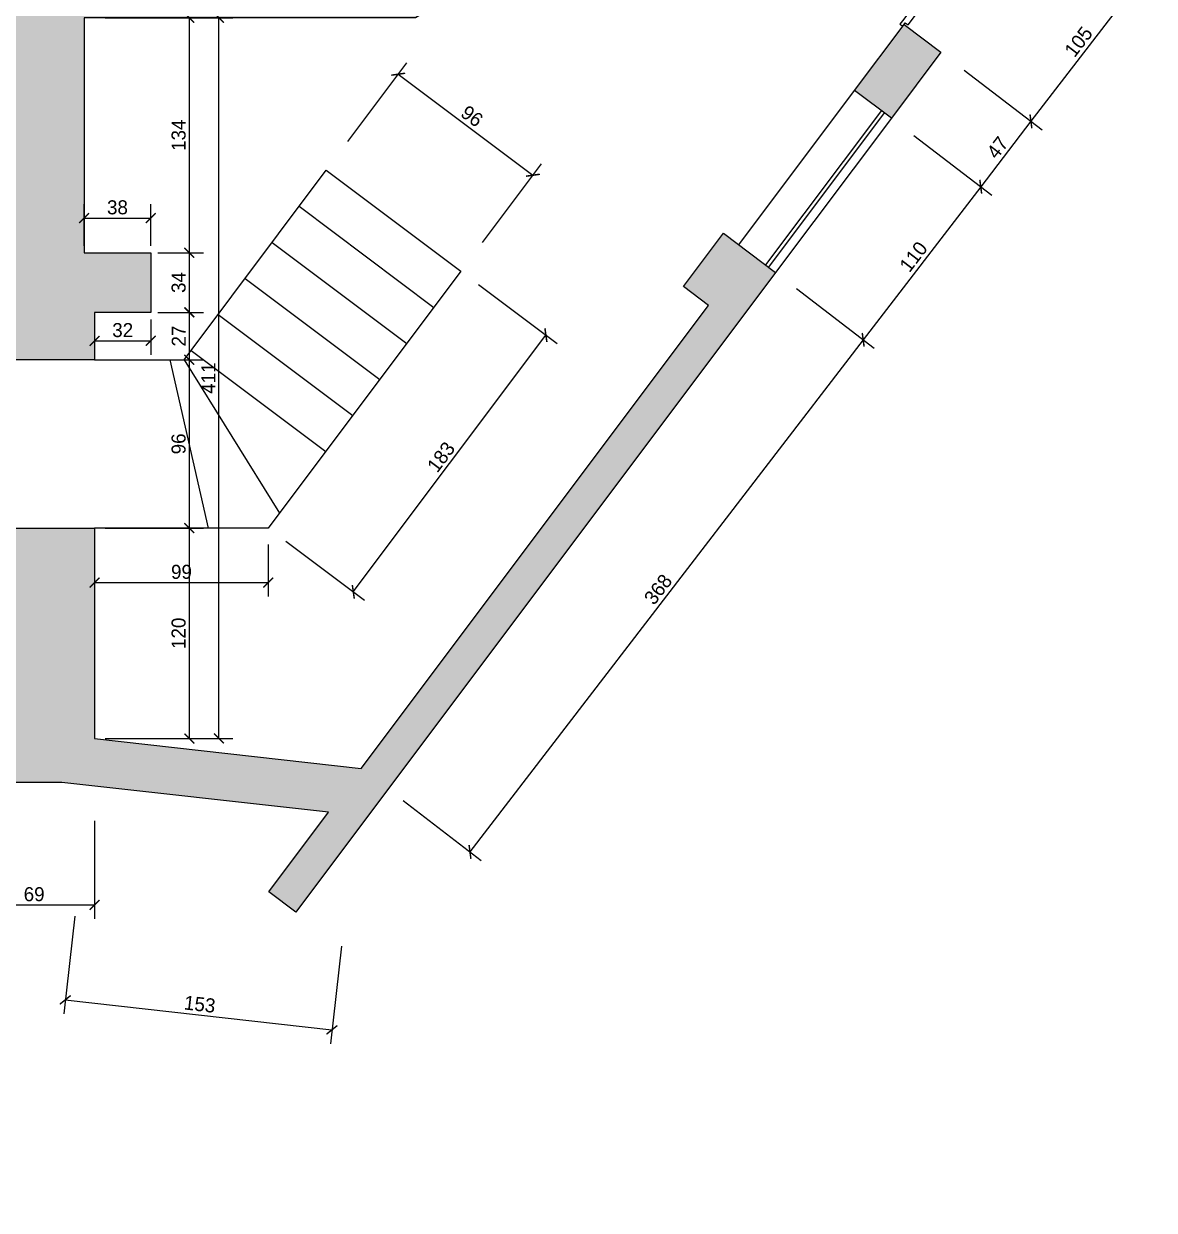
# Model space of a CAD drawing. Header units: centimetres. Extents: x -136 to 1817, y -1110 to 118.
# Drawn here: x 1058 to 1702, y -1032 to -355 of the extents above; entities that cross this region are included whole.
import ezdxf

# ---------------------------------------------------------------- set-up
doc = ezdxf.new("R2010")
doc.units = ezdxf.units.CM
for name, color, linetype, true_color in [('dimensions', 7, 'Continuous', 0x000000), ('Fenster', 7, 'Continuous', 0x000000), ('Treppen', 7, 'Continuous', 0x000000), ('Türen$Blätter', 7, 'Continuous', 0x000000), ('WändeAufsicht', 7, 'Continuous', 0x000000), ('WändeSchnitt', 7, 'Continuous', 0x000000)]:
    doc.layers.add(name, color=color, linetype=linetype, true_color=true_color)
doc.styles.add('Bahnschrift Regular', font='bahnschrift.ttf')
doc.dimstyles.new('Default', dxfattribs={"dimscale": 8, "dimtxt": 1, "dimasz": 0.7, "dimexe": 1, "dimexo": 0.5, "dimgap": 0.25, "dimtad": 1, "dimtoh": 1, "dimdec": 0, "dimzin": 1, "dimdsep": 46, "dimtxsty": 'Bahnschrift Regular', "dimblk": 'ARCHTICK', "dimcen": 0.5, "dimdle": 2.77556e-17, "dimazin": 1, "dimtfac": 1, "dimtdec": 4, "dimtix": 1, "dimtofl": 0, "dimtmove": 1, "dimatfit": 3, "dimfxl": 6, "dimfxlon": 1, "dimtolj": 1, "dimtzin": 1, "dimarcsym": 0})

# ---------------------------------------------------------------- blocks, each defined once
blk = doc.blocks.new('_ArchTick')
at = {"color": 0, "linetype": 'ByBlock', "const_width": 0.15}
blk.add_lwpolyline([(-0.5, -0.5), (0.5, 0.5)], dxfattribs=at)
blk = doc.blocks.new('*D35')
at = {"layer": 'Defpoints', "color": 0}
for p in [(1095.02, -351.53), (1168.85, -351.53), (1095.02, -762.53)]:
    blk.add_point(p, dxfattribs=at)
at = {"layer": 'dimensions', "color": 0, "lineweight": -2}
for p, q in [((1120.85, -351.53), (1176.85, -351.53)), ((1168.85, -762.53), (1168.85, -351.53)), ((1120.85, -762.53), (1176.85, -762.53))]:
    blk.add_line(p, q, dxfattribs=at)
at = {"layer": 'dimensions', "color": 0, "lineweight": -2, "xscale": 5.600000000000001, "yscale": 5.600000000000001, "zscale": 5.600000000000001}
for p, rotation in [((1168.85, -351.53), 90), ((1168.85, -762.53), 270)]:
    blk.add_blockref('_ArchTick', p, dxfattribs=dict(at, rotation=rotation))
at = {"layer": 'dimensions', "color": 0, "insert": (1162.84, -557.03), "char_height": 8, "attachment_point": 5, "rotation": 90, "style": 'Bahnschrift Regular'}
blk.add_mtext('\\A1;411', dxfattribs=at)
blk = doc.blocks.new('*D38')
at = {"layer": 'Defpoints', "color": 0}
for p in [(1098, -642.53), (1197, -642.53), (1197, -673.58)]:
    blk.add_point(p, dxfattribs=at)
at = {"layer": 'dimensions', "color": 0, "lineweight": -2}
for p, q in [((1098, -651.98), (1098, -681.58)), ((1197, -651.98), (1197, -681.58)), ((1098, -673.58), (1197, -673.58))]:
    blk.add_line(p, q, dxfattribs=at)
at = {"layer": 'dimensions', "color": 0, "lineweight": -2, "xscale": 5.600000000000001, "yscale": 5.600000000000001, "zscale": 5.600000000000001, "rotation": 180}
blk.add_blockref('_ArchTick', (1098, -673.58), dxfattribs=at)
at = {"layer": 'dimensions', "color": 0, "lineweight": -2, "xscale": 5.600000000000001, "yscale": 5.600000000000001, "zscale": 5.600000000000001}
blk.add_blockref('_ArchTick', (1197, -673.58), dxfattribs=at)
at = {"layer": 'dimensions', "color": 0, "insert": (1147.5, -667.54), "char_height": 8, "attachment_point": 5, "style": 'Bahnschrift Regular'}
blk.add_mtext('\\A1;99', dxfattribs=at)
blk = doc.blocks.new('*D39')
at = {"layer": 'Defpoints', "color": 0}
for p in [(1306.8, -496.13), (1355.26, -532.47), (1197, -642.53)]:
    blk.add_point(p, dxfattribs=at)
at = {"layer": 'dimensions', "color": 0, "lineweight": -2}
for p, q in [((1316.86, -503.67), (1361.66, -537.27)), ((1245.46, -678.87), (1355.26, -532.47)), ((1207.06, -650.07), (1251.86, -683.67))]:
    blk.add_line(p, q, dxfattribs=at)
at = {"layer": 'dimensions', "color": 0, "lineweight": -2, "xscale": 5.600000000000001, "yscale": 5.600000000000001, "zscale": 5.600000000000001}
for p, rotation in [((1355.26, -532.47), 53.13010235415602), ((1245.46, -678.87), 233.130102354156)]:
    blk.add_blockref('_ArchTick', p, dxfattribs=dict(at, rotation=rotation))
at = {"layer": 'dimensions', "color": 0, "insert": (1295.49, -602.02), "char_height": 8, "attachment_point": 5, "rotation": 53.1301, "style": 'Bahnschrift Regular'}
blk.add_mtext('\\A1;183', dxfattribs=at)
blk = doc.blocks.new('*D40')
at = {"layer": 'Defpoints', "color": 0}
for p in [(1230, -438.53), (1347.9, -441.33), (1306.8, -496.13)]:
    blk.add_point(p, dxfattribs=at)
at = {"layer": 'dimensions', "color": 0, "lineweight": -2}
for p, q in [((1242.3, -422.13), (1275.9, -377.33)), ((1271.1, -383.73), (1347.9, -441.33)), ((1319.1, -479.73), (1352.7, -434.93))]:
    blk.add_line(p, q, dxfattribs=at)
at = {"layer": 'dimensions', "color": 0, "lineweight": -2, "xscale": 5.600000000000001, "yscale": 5.600000000000001, "zscale": 5.600000000000001}
for p, rotation in [((1271.1, -383.73), 143.1301023541557), ((1347.9, -441.33), 323.1301023541557)]:
    blk.add_blockref('_ArchTick', p, dxfattribs=dict(at, rotation=rotation))
at = {"layer": 'dimensions', "color": 0, "insert": (1313.15, -407.66), "char_height": 8, "attachment_point": 5, "rotation": 323.1301, "style": 'Bahnschrift Regular'}
blk.add_mtext('\\A1;96', dxfattribs=at)
blk = doc.blocks.new('*D41')
at = {"layer": 'Defpoints', "color": 0}
for p in [(1098, -519.53), (1130, -519.53), (1130, -535.77)]:
    blk.add_point(p, dxfattribs=at)
at = {"layer": 'dimensions', "color": 0, "lineweight": -2}
for p, q in [((1098, -523.53), (1098, -543.77)), ((1130, -523.53), (1130, -543.77)), ((1098, -535.77), (1130, -535.77))]:
    blk.add_line(p, q, dxfattribs=at)
at = {"layer": 'dimensions', "color": 0, "lineweight": -2, "xscale": 5.600000000000001, "yscale": 5.600000000000001, "zscale": 5.600000000000001, "rotation": 180}
blk.add_blockref('_ArchTick', (1098, -535.77), dxfattribs=at)
at = {"layer": 'dimensions', "color": 0, "lineweight": -2, "xscale": 5.600000000000001, "yscale": 5.600000000000001, "zscale": 5.600000000000001}
blk.add_blockref('_ArchTick', (1130, -535.77), dxfattribs=at)
at = {"layer": 'dimensions', "color": 0, "insert": (1114, -529.69), "char_height": 8, "attachment_point": 5, "style": 'Bahnschrift Regular'}
blk.add_mtext('\\A1;32', dxfattribs=at)
blk = doc.blocks.new('*D42')
at = {"layer": 'Defpoints', "color": 0}
for p in [(1130, -465.77), (1092, -485.53), (1130, -485.53)]:
    blk.add_point(p, dxfattribs=at)
at = {"layer": 'dimensions', "color": 0, "lineweight": -2}
for p, q in [((1092, -481.53), (1092, -457.77)), ((1130, -481.53), (1130, -457.77)), ((1092, -465.77), (1130, -465.77))]:
    blk.add_line(p, q, dxfattribs=at)
at = {"layer": 'dimensions', "color": 0, "lineweight": -2, "xscale": 5.600000000000001, "yscale": 5.600000000000001, "zscale": 5.600000000000001, "rotation": 180}
blk.add_blockref('_ArchTick', (1092, -465.77), dxfattribs=at)
at = {"layer": 'dimensions', "color": 0, "lineweight": -2, "xscale": 5.600000000000001, "yscale": 5.600000000000001, "zscale": 5.600000000000001}
blk.add_blockref('_ArchTick', (1130, -465.77), dxfattribs=at)
at = {"layer": 'dimensions', "color": 0, "insert": (1111, -459.69), "char_height": 8, "attachment_point": 5, "style": 'Bahnschrift Regular'}
blk.add_mtext('\\A1;38', dxfattribs=at)
blk = doc.blocks.new('*D43')
at = {"layer": 'Defpoints', "color": 0}
for p in [(1092, -351.53), (1151.98, -351.53), (1130, -485.53)]:
    blk.add_point(p, dxfattribs=at)
at = {"layer": 'dimensions', "color": 0, "lineweight": -2}
for p, q in [((1103.98, -351.53), (1159.98, -351.53)), ((1151.98, -485.53), (1151.98, -351.53)), ((1134, -485.53), (1159.98, -485.53))]:
    blk.add_line(p, q, dxfattribs=at)
at = {"layer": 'dimensions', "color": 0, "lineweight": -2, "xscale": 5.600000000000001, "yscale": 5.600000000000001, "zscale": 5.600000000000001}
for p, rotation in [((1151.98, -351.53), 90), ((1151.98, -485.53), 270)]:
    blk.add_blockref('_ArchTick', p, dxfattribs=dict(at, rotation=rotation))
at = {"layer": 'dimensions', "color": 0, "insert": (1145.89, -418.53), "char_height": 8, "attachment_point": 5, "rotation": 90, "style": 'Bahnschrift Regular'}
blk.add_mtext('\\A1;134', dxfattribs=at)
blk = doc.blocks.new('*D44')
at = {"layer": 'Defpoints', "color": 0}
for p in [(1130, -485.53), (1151.98, -485.53), (1130, -519.53)]:
    blk.add_point(p, dxfattribs=at)
at = {"layer": 'dimensions', "color": 0, "lineweight": -2}
for p, q in [((1134, -485.53), (1159.98, -485.53)), ((1151.98, -519.53), (1151.98, -485.53)), ((1134, -519.53), (1159.98, -519.53))]:
    blk.add_line(p, q, dxfattribs=at)
at = {"layer": 'dimensions', "color": 0, "lineweight": -2, "xscale": 5.600000000000001, "yscale": 5.600000000000001, "zscale": 5.600000000000001}
for p, rotation in [((1151.98, -485.53), 90), ((1151.98, -519.53), 270)]:
    blk.add_blockref('_ArchTick', p, dxfattribs=dict(at, rotation=rotation))
at = {"layer": 'dimensions', "color": 0, "insert": (1145.89, -502.53), "char_height": 8, "attachment_point": 5, "rotation": 90, "style": 'Bahnschrift Regular'}
blk.add_mtext('\\A1;34', dxfattribs=at)
blk = doc.blocks.new('*D45')
at = {"layer": 'Defpoints', "color": 0}
for p in [(1130, -519.53), (1151.98, -519.53), (1109.34, -546.53)]:
    blk.add_point(p, dxfattribs=at)
at = {"layer": 'dimensions', "color": 0, "lineweight": -2}
for p, q in [((1134, -519.53), (1159.98, -519.53)), ((1151.98, -546.53), (1151.98, -519.53)), ((1113.34, -546.53), (1159.98, -546.53))]:
    blk.add_line(p, q, dxfattribs=at)
at = {"layer": 'dimensions', "color": 0, "lineweight": -2, "xscale": 5.600000000000001, "yscale": 5.600000000000001, "zscale": 5.600000000000001}
for p, rotation in [((1151.98, -519.53), 90), ((1151.98, -546.53), 270)]:
    blk.add_blockref('_ArchTick', p, dxfattribs=dict(at, rotation=rotation))
at = {"layer": 'dimensions', "color": 0, "insert": (1145.93, -533.03), "char_height": 8, "attachment_point": 5, "rotation": 90, "style": 'Bahnschrift Regular'}
blk.add_mtext('\\A1;27', dxfattribs=at)
blk = doc.blocks.new('*D46')
at = {"layer": 'Defpoints', "color": 0}
for p in [(1109.34, -546.53), (1151.98, -546.53), (1098, -642.53)]:
    blk.add_point(p, dxfattribs=at)
at = {"layer": 'dimensions', "color": 0, "lineweight": -2}
for p, q in [((1113.34, -546.53), (1159.98, -546.53)), ((1151.98, -642.53), (1151.98, -546.53)), ((1103.98, -642.53), (1159.98, -642.53))]:
    blk.add_line(p, q, dxfattribs=at)
at = {"layer": 'dimensions', "color": 0, "lineweight": -2, "xscale": 5.600000000000001, "yscale": 5.600000000000001, "zscale": 5.600000000000001}
for p, rotation in [((1151.98, -546.53), 90), ((1151.98, -642.53), 270)]:
    blk.add_blockref('_ArchTick', p, dxfattribs=dict(at, rotation=rotation))
at = {"layer": 'dimensions', "color": 0, "insert": (1145.89, -594.53), "char_height": 8, "attachment_point": 5, "rotation": 90, "style": 'Bahnschrift Regular'}
blk.add_mtext('\\A1;96', dxfattribs=at)
blk = doc.blocks.new('*D47')
at = {"layer": 'Defpoints', "color": 0}
for p in [(1098, -642.53), (1151.98, -642.53), (1098, -762.53)]:
    blk.add_point(p, dxfattribs=at)
at = {"layer": 'dimensions', "color": 0, "lineweight": -2}
for p, q in [((1103.98, -642.53), (1159.98, -642.53)), ((1151.98, -762.53), (1151.98, -642.53)), ((1103.98, -762.53), (1159.98, -762.53))]:
    blk.add_line(p, q, dxfattribs=at)
at = {"layer": 'dimensions', "color": 0, "lineweight": -2, "xscale": 5.600000000000001, "yscale": 5.600000000000001, "zscale": 5.600000000000001}
for p, rotation in [((1151.98, -642.53), 90), ((1151.98, -762.53), 270)]:
    blk.add_blockref('_ArchTick', p, dxfattribs=dict(at, rotation=rotation))
at = {"layer": 'dimensions', "color": 0, "insert": (1145.89, -702.53), "char_height": 8, "attachment_point": 5, "rotation": 90, "style": 'Bahnschrift Regular'}
blk.add_mtext('\\A1;120', dxfattribs=at)
blk = doc.blocks.new('*D58')
at = {"layer": 'Defpoints', "color": 0}
for p in [(1098, -762.53), (1250.04, -779.63), (1233.28, -928.65)]:
    blk.add_point(p, dxfattribs=at)
at = {"layer": 'dimensions', "color": 0, "lineweight": -2}
for p, q in [((1086.61, -863.85), (1080.35, -919.5)), ((1238.65, -880.95), (1232.39, -936.6)), ((1081.24, -911.55), (1233.28, -928.65))]:
    blk.add_line(p, q, dxfattribs=at)
at = {"layer": 'dimensions', "color": 0, "lineweight": -2, "xscale": 5.600000000000001, "yscale": 5.600000000000001, "zscale": 5.600000000000001}
for p, rotation in [((1081.24, -911.55), 173.5840978611948), ((1233.28, -928.65), 353.5840978611947)]:
    blk.add_blockref('_ArchTick', p, dxfattribs=dict(at, rotation=rotation))
at = {"layer": 'dimensions', "color": 0, "insert": (1157.94, -914.06), "char_height": 8, "attachment_point": 5, "rotation": 353.5841, "style": 'Bahnschrift Regular'}
blk.add_mtext('\\A1;153', dxfattribs=at)
blk = doc.blocks.new('*D59')
at = {"layer": 'Defpoints', "color": 0}
for p in [(1029, -761.53), (1098, -762.53), (1098, -857.44)]:
    blk.add_point(p, dxfattribs=at)
at = {"layer": 'dimensions', "color": 0, "lineweight": -2}
for p, q in [((1029, -809.44), (1029, -865.44)), ((1098, -809.44), (1098, -865.44)), ((1029, -857.44), (1098, -857.44))]:
    blk.add_line(p, q, dxfattribs=at)
at = {"layer": 'dimensions', "color": 0, "lineweight": -2, "xscale": 5.600000000000001, "yscale": 5.600000000000001, "zscale": 5.600000000000001, "rotation": 180}
blk.add_blockref('_ArchTick', (1029, -857.44), dxfattribs=at)
at = {"layer": 'dimensions', "color": 0, "lineweight": -2, "xscale": 5.600000000000001, "yscale": 5.600000000000001, "zscale": 5.600000000000001}
blk.add_blockref('_ArchTick', (1098, -857.44), dxfattribs=at)
at = {"layer": 'dimensions', "color": 0, "insert": (1063.5, -851.35), "char_height": 8, "attachment_point": 5, "style": 'Bahnschrift Regular'}
blk.add_mtext('\\A1;69', dxfattribs=at)
blk = doc.blocks.new('*D74')
at = {"layer": 'Defpoints', "color": 0}
for p in [(1482.13, -493.69), (1250.04, -779.63), (1311.99, -827.19)]:
    blk.add_point(p, dxfattribs=at)
at = {"layer": 'dimensions', "color": 0, "lineweight": -2}
for p, q in [((1498.09, -505.94), (1542.51, -540.04)), ((1536.16, -535.17), (1311.99, -827.19)), ((1273.92, -797.96), (1318.34, -832.06))]:
    blk.add_line(p, q, dxfattribs=at)
at = {"layer": 'dimensions', "color": 0, "lineweight": -2, "xscale": 5.600000000000001, "yscale": 5.600000000000001, "zscale": 5.600000000000001}
for p, rotation in [((1536.16, -535.17), 52.48756267214409), ((1311.99, -827.19), 232.4875626721441)]:
    blk.add_blockref('_ArchTick', p, dxfattribs=dict(at, rotation=rotation))
at = {"layer": 'dimensions', "color": 0, "insert": (1419.25, -677.48), "char_height": 8, "attachment_point": 5, "rotation": 52.48756, "style": 'Bahnschrift Regular'}
blk.add_mtext('\\A1;368', dxfattribs=at)
blk = doc.blocks.new('*D75')
at = {"layer": 'Defpoints', "color": 0}
for p in [(1552.24, -408.78), (1482.13, -493.69), (1536.16, -535.17)]:
    blk.add_point(p, dxfattribs=at)
at = {"layer": 'dimensions', "color": 0, "lineweight": -2}
for p, q in [((1565.1, -418.65), (1609.52, -452.75)), ((1603.18, -447.88), (1536.16, -535.17)), ((1498.09, -505.94), (1542.51, -540.04))]:
    blk.add_line(p, q, dxfattribs=at)
at = {"layer": 'dimensions', "color": 0, "lineweight": -2, "xscale": 5.600000000000001, "yscale": 5.600000000000001, "zscale": 5.600000000000001}
for p, rotation in [((1603.18, -447.88), 52.48756267214413), ((1536.16, -535.17), 232.4875626721442)]:
    blk.add_blockref('_ArchTick', p, dxfattribs=dict(at, rotation=rotation))
at = {"layer": 'dimensions', "color": 0, "insert": (1564.84, -487.82), "char_height": 8, "attachment_point": 5, "rotation": 52.48756, "style": 'Bahnschrift Regular'}
blk.add_mtext('\\A1;110', dxfattribs=at)
blk = doc.blocks.new('*D76')
at = {"layer": 'Defpoints', "color": 0}
for p in [(1580.44, -371.18), (1552.24, -408.78), (1603.18, -447.88)]:
    blk.add_point(p, dxfattribs=at)
at = {"layer": 'dimensions', "color": 0, "lineweight": -2}
for p, q in [((1593.72, -381.37), (1638.14, -415.47)), ((1631.8, -410.6), (1603.18, -447.88)), ((1565.1, -418.65), (1609.52, -452.75))]:
    blk.add_line(p, q, dxfattribs=at)
at = {"layer": 'dimensions', "color": 0, "lineweight": -2, "xscale": 5.600000000000001, "yscale": 5.600000000000001, "zscale": 5.600000000000001}
for p, rotation in [((1631.8, -410.6), 52.48756267214426), ((1603.18, -447.88), 232.4875626721442)]:
    blk.add_blockref('_ArchTick', p, dxfattribs=dict(at, rotation=rotation))
at = {"layer": 'dimensions', "color": 0, "insert": (1612.72, -425.58), "char_height": 8, "attachment_point": 5, "rotation": 52.48756, "style": 'Bahnschrift Regular'}
blk.add_mtext('\\A1;47', dxfattribs=at)
blk = doc.blocks.new('*D77')
at = {"layer": 'Defpoints', "color": 0}
for p in [(1648.09, -290.67), (1580.44, -371.18), (1631.8, -410.6)]:
    blk.add_point(p, dxfattribs=at)
at = {"layer": 'dimensions', "color": 0, "lineweight": -2}
for p, q in [((1657.69, -298.04), (1702.11, -332.14)), ((1695.77, -327.26), (1631.8, -410.6)), ((1593.72, -381.37), (1638.14, -415.47))]:
    blk.add_line(p, q, dxfattribs=at)
at = {"layer": 'dimensions', "color": 0, "lineweight": -2, "xscale": 5.600000000000001, "yscale": 5.600000000000001, "zscale": 5.600000000000001}
for p, rotation in [((1695.77, -327.26), 52.48756267214409), ((1631.8, -410.6), 232.4875626721441)]:
    blk.add_blockref('_ArchTick', p, dxfattribs=dict(at, rotation=rotation))
at = {"layer": 'dimensions', "color": 0, "insert": (1658.95, -365.22), "char_height": 8, "attachment_point": 5, "rotation": 52.48756, "style": 'Bahnschrift Regular'}
blk.add_mtext('\\A1;105', dxfattribs=at)

msp = doc.modelspace()

# ---------------------------------------------------------------- hatches: boundary and pattern name
at = {"layer": 'WändeSchnitt'}
for points in [[(870, -485.53), (1029, -485.53), (1029, -39.5), (1004, -39.5), (1004, 15), (1437.38, 15), (1515.17, -22.34), (1506.84, -39.69), (1433, -4.25), (1136, -4.25), (1136, -108.25), (1092, -108.25), (1092, -341.25), (1274.81, -341.25), (1398.17, -266.96), (1404.36, -277.24), (1281, -351.53), (1092, -351.53), (1092, -485.53), (1130, -485.53), (1130, -519.53), (1098, -519.53), (1098, -546.53), (1041, -546.53), (1041, -552.53), (1029, -552.53), (1029, -497.53), (870, -497.53)], [(1552.24, -408.78), (1531.24, -393.03), (1559.44, -355.43), (1580.44, -371.18)], [(1041, -642.53), (1098, -642.53), (1098, -762.53), (1250.04, -779.63), (1448.04, -515.63), (1433.64, -504.83), (1456.44, -474.43), (1486.24, -496.78), (1212.68, -861.53), (1197.28, -849.98), (1231.29, -804.62), (1079.25, -787.53), (631, -787.53), (631, -1031.53), (473.86, -1031.53), (473.86, -1019.53), (480.86, -1019.53), (480.86, -1000.53), (530.86, -1000.53), (530.86, -1019.53), (599.86, -1019.53), (599.86, -912.53), (423.86, -912.53), (423.86, -900.53), (438.86, -900.53), (438.86, -894.53), (450.86, -894.53), (450.86, -900.53), (599.86, -900.53), (599.86, -817.53), (450.86, -817.53), (450.86, -821.53), (438.86, -821.53), (438.86, -805.53), (619, -805.53), (619, -677.53), (631, -677.53), (631, -745.53), (846, -745.53), (846, -761.53), (1029, -761.53), (1029, -642.53), (1029, -636.53), (1041, -636.53)]]:
    msp.add_hatch(color=256, dxfattribs=at).paths.add_polyline_path(points, flags=0)

# ---------------------------------------------------------------- linework, layer by layer
at = {"layer": 'Fenster'}
for points in [[(1546.53, -404.49), (1480.53, -492.49)], [(1548.13, -405.69), (1482.13, -493.69)]]:
    msp.add_lwpolyline(points, dxfattribs=at)
at = {"layer": 'Treppen'}
for points in [[(1230, -438.53), (1306.8, -496.13)], [(1214.59, -459.07), (1291.39, -516.67)], [(1199.18, -479.62), (1275.98, -537.22)], [(1183.78, -500.16), (1260.58, -557.76)], [(1168.37, -520.71), (1245.17, -578.31)], [(1152.96, -541.25), (1229.76, -598.85)], [(1140.86, -546.53), (1162.7, -642.53)], [(1149, -546.53), (1203.34, -634.08)]]:
    msp.add_lwpolyline(points, dxfattribs=at)
at = {"layer": 'Türen$Blätter'}
msp.add_lwpolyline([(1560.16, -354.47), (1561.76, -355.67), (1623.32, -273.58), (1621.72, -272.38), (1623.16, -270.47), (1621.56, -269.27), (1558.56, -353.27), (1557.13, -355.18), (1558.73, -356.38)], close=True, dxfattribs=at)
at = {"layer": 'WändeAufsicht'}
for points in [[(1465.24, -481.03), (1531.24, -393.03)], [(1552.24, -408.78), (1486.24, -496.78)], [(1098, -546.53), (1149, -546.53), (1230, -438.53)], [(1306.8, -496.13), (1197, -642.53), (1098, -642.53)]]:
    msp.add_lwpolyline(points, dxfattribs=at)
at = {"layer": 'WändeSchnitt'}
for points in [[(1004, 15), (1437.38, 15), (1515.17, -22.34), (1506.84, -39.69), (1433, -4.25), (1136, -4.25), (1136, -108.25), (1092, -108.25), (1092, -341.25), (1274.81, -341.25), (1398.17, -266.96), (1404.36, -277.24), (1281, -351.53), (1092, -351.53), (1092, -485.53), (1130, -485.53), (1130, -519.53), (1098, -519.53), (1098, -546.53), (1041, -546.53)], [(1041, -642.53), (1098, -642.53), (1098, -762.53), (1250.04, -779.63), (1448.04, -515.63), (1433.64, -504.83), (1456.44, -474.43), (1486.24, -496.78), (1212.68, -861.53), (1197.28, -849.98), (1231.29, -804.62), (1079.25, -787.53), (631, -787.53)]]:
    msp.add_lwpolyline(points, dxfattribs=at)
msp.add_lwpolyline([(1552.24, -408.78), (1531.24, -393.03), (1559.44, -355.43), (1580.44, -371.18)], close=True, dxfattribs=at)

# ---------------------------------------------------------------- dimensions: what is measured, and where the dimension line sits
at = {"layer": 'dimensions'}
for base, p1, p2, angle, picture, middle in [((1631.8, -410.6), (1648.09, -290.67), (1580.44, -371.18), 232.48756, '*D77', (1658.95, -365.22)), ((1151.98, -351.53), (1130, -485.53), (1092, -351.53), 90, '*D43', (1145.89, -418.53)), ((1168.85, -351.53), (1095.02, -762.53), (1095.02, -351.53), 90, '*D35', (1162.84, -557.03)), ((1603.18, -447.88), (1580.44, -371.18), (1552.24, -408.78), 232.48756, '*D76', (1612.72, -425.58)), ((1347.9, -441.33), (1230, -438.53), (1306.8, -496.13), 323.1301, '*D40', (1313.15, -407.66)), ((1536.16, -535.17), (1552.24, -408.78), (1482.13, -493.69), 232.48756, '*D75', (1564.84, -487.82)), ((1151.98, -485.53), (1130, -519.53), (1130, -485.53), 90, '*D44', (1145.89, -502.53)), ((1311.99, -827.19), (1482.13, -493.69), (1250.04, -779.63), 232.48756, '*D74', (1419.25, -677.48)), ((1355.26, -532.47), (1197, -642.53), (1306.8, -496.13), 53.1301, '*D39', (1295.49, -602.02)), ((1151.98, -519.53), (1109.34, -546.53), (1130, -519.53), 90, '*D45', (1145.93, -533.03)), ((1151.98, -546.53), (1098, -642.53), (1109.34, -546.53), 90, '*D46', (1145.89, -594.53)), ((1151.98, -642.53), (1098, -762.53), (1098, -642.53), 90, '*D47', (1145.89, -702.53)), ((1233.28, -928.65), (1098, -762.53), (1250.04, -779.63), 353.5841, '*D58', (1157.94, -914.06))]:
    dim = msp.add_linear_dim(base=base, p1=p1, p2=p2, angle=angle, dimstyle='Default', override={"dimscale": 8, "dimtxt": 1, "dimasz": 0.7, "dimexe": 1, "dimexo": 0.5, "dimgap": 0.25, "dimtad": 1, "dimtih": 0, "dimtoh": 0, "dimdec": 0, "dimzin": 1, "dimtxsty": 'Bahnschrift Regular', "dimblk": 'ArchTick', "dimsah": 0, "dimcen": 0.5, "dimdle": 2.77556e-17, "dimadec": 2, "dimazin": 1, "dimtix": 0, "dimtmove": 0, "dimfxl": 6, "dimfxlon": 1, "dimtzin": 1}, dxfattribs=at)
    dim.commit()
    dim.dimension.update_dxf_attribs({"geometry": picture, "text_midpoint": middle})
for base, p1, p2, override, picture, middle in [((1130, -465.77), (1092, -485.53), (1130, -485.53), {"dimscale": 8, "dimtxt": 1, "dimasz": 0.7, "dimexe": 1, "dimexo": 0.5, "dimgap": 0.25, "dimtad": 1, "dimtih": 0, "dimtoh": 0, "dimdec": 0, "dimzin": 1, "dimtxsty": 'Bahnschrift Regular', "dimblk": 'ArchTick', "dimsah": 0, "dimcen": 0.5, "dimdle": 2.77556e-17, "dimadec": 2, "dimazin": 1, "dimtix": 0, "dimtmove": 0, "dimfxl": 6, "dimfxlon": 1, "dimtzin": 1}, '*D42', (1111, -459.69)), ((1130, -535.77), (1098, -519.53), (1130, -519.53), {"dimscale": 8, "dimtxt": 1, "dimasz": 0.7, "dimexe": 1, "dimexo": 0.5, "dimgap": 0.25, "dimtad": 1, "dimtih": 0, "dimtoh": 0, "dimdec": 0, "dimzin": 1, "dimtxsty": 'Bahnschrift Regular', "dimblk": 'ArchTick', "dimsah": 0, "dimcen": 0.5, "dimdle": 2.77556e-17, "dimadec": 2, "dimazin": 1, "dimtix": 0, "dimtmove": 0, "dimfxl": 6, "dimfxlon": 1, "dimtzin": 1}, '*D41', (1114, -529.69)), ((1197, -673.58), (1098, -642.53), (1197, -642.53), {"dimscale": 8, "dimtxt": 1, "dimasz": 0.7, "dimexe": 1, "dimexo": 0.5, "dimgap": 0.25, "dimtad": 1, "dimtih": 0, "dimtoh": 0, "dimdec": 0, "dimzin": 1, "dimtxsty": 'Bahnschrift Regular', "dimblk": 'ArchTick', "dimsah": 0, "dimcen": 0.5, "dimdle": 2.77556e-17, "dimadec": 2, "dimazin": 1, "dimtix": 0, "dimtmove": 0, "dimfxl": 2.7, "dimfxlon": 1, "dimtzin": 1}, '*D38', (1147.5, -667.54)), ((1098, -857.44), (1029, -761.53), (1098, -762.53), {"dimscale": 8, "dimtxt": 1, "dimasz": 0.7, "dimexe": 1, "dimexo": 0.5, "dimgap": 0.25, "dimtad": 1, "dimtih": 0, "dimtoh": 0, "dimdec": 0, "dimzin": 1, "dimtxsty": 'Bahnschrift Regular', "dimblk": 'ArchTick', "dimsah": 0, "dimcen": 0.5, "dimdle": 2.77556e-17, "dimadec": 2, "dimazin": 1, "dimtix": 0, "dimtmove": 0, "dimfxl": 6, "dimfxlon": 1, "dimtzin": 1}, '*D59', (1063.5, -851.35))]:
    dim = msp.add_linear_dim(base=base, p1=p1, p2=p2, dimstyle='Default', override=override, dxfattribs=at)
    dim.commit()
    dim.dimension.update_dxf_attribs({"geometry": picture, "text_midpoint": middle})

doc.saveas('drawing.dxf')
